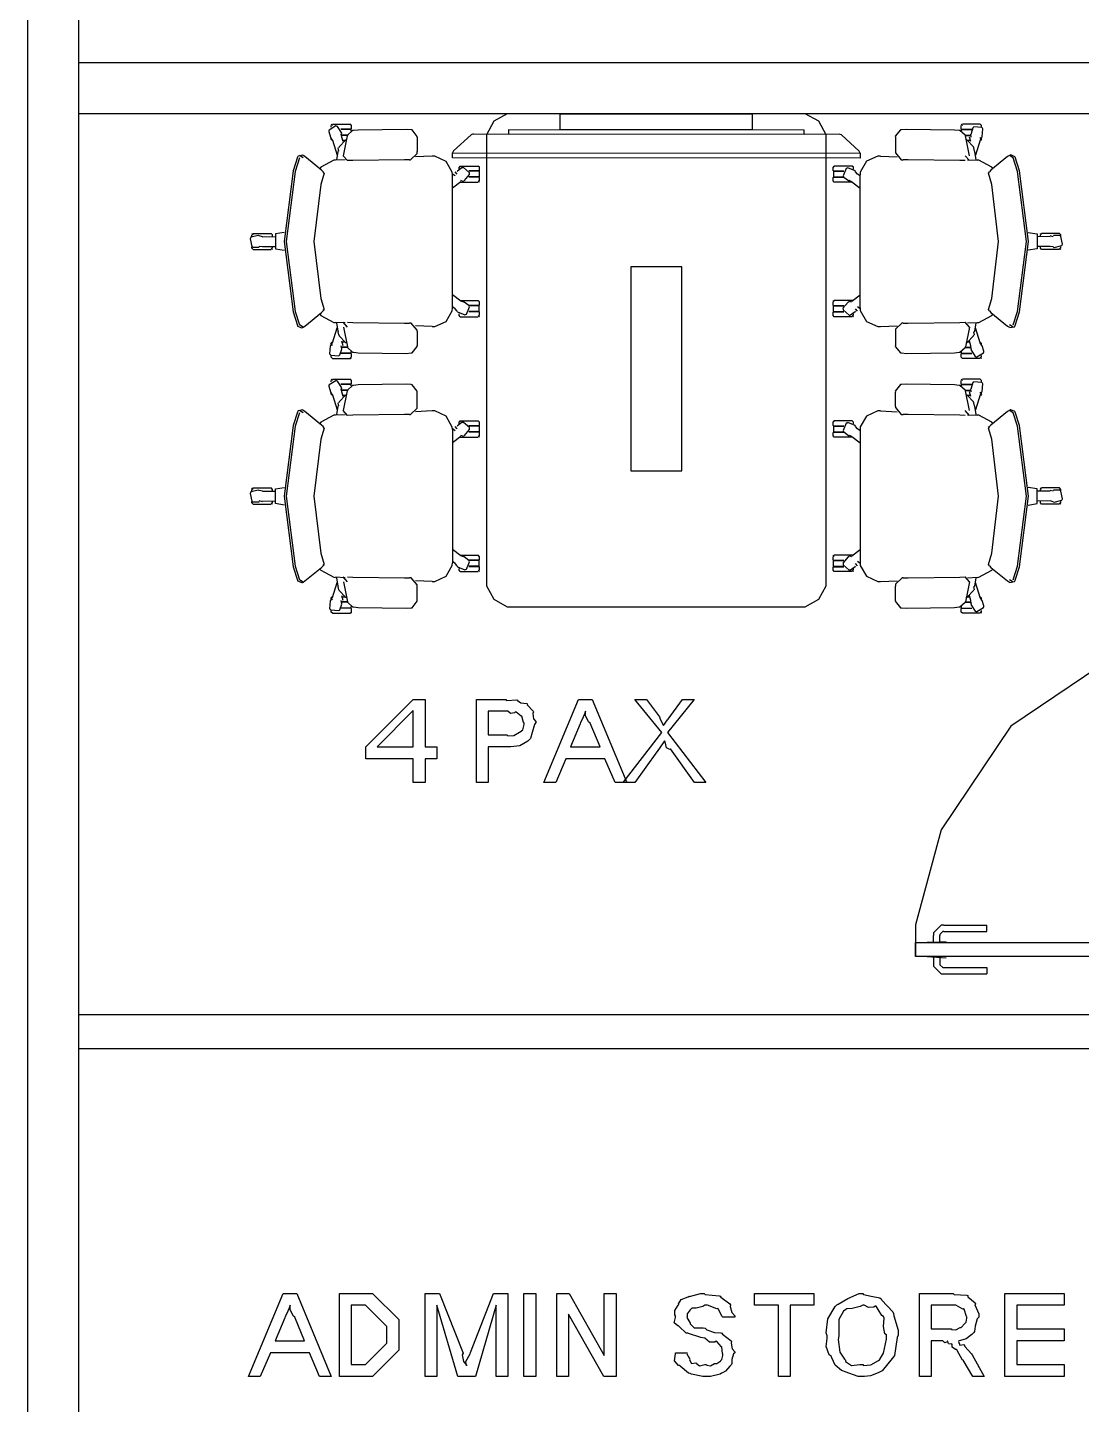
# Model space of a CAD drawing. Extents: x 0 to 23.4, y 0 to 16.5.
# Drawn here: x 12.504 to 13.318, y 10.208 to 11.271 of the extents above; entities that cross this region are included whole.
import ezdxf

# ---------------------------------------------------------------- set-up
doc = ezdxf.new("R2010")
doc.units = 0
doc.layers.get('0').update_dxf_attribs({"linetype": 'CONTINUOUS'})

msp = doc.modelspace()

# ---------------------------------------------------------------- linework, layer by layer
at = {"color": 0}
for points in [[(12.5044, 13.0244), (12.5044, 9.80464)], [(12.5438, 12.1068), (12.5438, 8.33089)], [(13.4632, 11.244), (12.5438, 11.244)], [(13.4632, 11.2046), (12.5438, 11.2046)], [(12.8784, 11.2046), (12.8749, 11.2046), (12.8645, 11.1988), (12.8587, 11.1884), (12.8587, 11.1849)], [(13.1015, 11.2046), (12.8784, 11.2046)], [(13.1212, 11.1849), (13.1212, 11.1884), (13.1154, 11.1988), (13.105, 11.2046), (13.1015, 11.2046)], [(12.7468, 11.189), (12.747, 11.1897), (12.7438, 11.1949), (12.7431, 11.1951), (12.7424, 11.1953), (12.7372, 11.1921), (12.7371, 11.1914), (12.737, 11.191), (12.7383, 11.1867), (12.7387, 11.1864)], [(12.7398, 11.1955), (12.7389, 11.1965)], [(12.7389, 11.1943), (12.7389, 11.1955)], [(12.7398, 11.1965), (12.7537, 11.1965)], [(12.7543, 11.1927), (12.7463, 11.1927)], [(12.7543, 11.1924), (12.7465, 11.1924)], [(12.7546, 11.1955), (12.7537, 11.1965)], [(12.7546, 11.1927), (12.7543, 11.1929)], [(12.7543, 11.1912), (12.7543, 11.1924)], [(12.7546, 11.1929), (12.7546, 11.1955)], [(12.8006, 11.1923), (12.7968, 11.1926), (12.7597, 11.1921), (12.756, 11.1916)], [(13.2239, 11.1916), (13.2202, 11.1921), (13.1831, 11.1926), (13.1794, 11.1923)], [(13.2263, 11.1955), (13.2253, 11.1965)], [(13.2253, 11.1929), (13.2253, 11.1955)], [(13.2256, 11.1927), (13.2253, 11.1929)], [(13.2256, 11.1927), (13.2336, 11.1927)], [(13.2256, 11.1924), (13.2335, 11.1924)], [(13.2256, 11.1912), (13.2256, 11.1924)], [(13.2401, 11.1965), (13.2263, 11.1965)], [(13.2412, 11.1864), (13.2417, 11.1869), (13.2422, 11.193), (13.2418, 11.1935), (13.2413, 11.194), (13.2352, 11.1945), (13.2347, 11.194), (13.2343, 11.1937), (13.233, 11.1895), (13.2331, 11.189)], [(13.2411, 11.1955), (13.2401, 11.1965)], [(13.2411, 11.1943), (13.2411, 11.1955)], [(12.74, 11.1843), (12.7387, 11.1864)], [(12.7389, 11.1849), (12.7389, 11.1861)], [(12.7398, 11.184), (12.7389, 11.1849)], [(12.7401, 11.184), (12.7398, 11.184)], [(12.74, 11.1843), (12.7435, 11.1728)], [(12.7507, 11.1843), (12.7499, 11.1842), (12.745, 11.179), (12.7448, 11.1783)], [(12.747, 11.1866), (12.7467, 11.189)], [(12.7515, 11.188), (12.7468, 11.188)], [(12.7514, 11.1878), (12.7468, 11.1878)], [(12.7482, 11.1832), (12.747, 11.1866)], [(12.7496, 11.184), (12.7479, 11.184)], [(12.7483, 11.1722), (12.7514, 11.1875)], [(12.756, 11.1916), (12.7554, 11.1916), (12.7515, 11.1881), (12.7514, 11.1875)], [(12.8053, 11.1865), (12.8054, 11.1872), (12.8014, 11.1922), (12.8007, 11.1923), (12.8007, 11.1923), (12.8006, 11.1923), (12.8006, 11.1923)], [(12.8053, 11.1865), (12.8052, 11.1754)], [(12.8487, 11.1892), (12.8469, 11.1885), (12.8333, 11.1761), (12.8325, 11.1744)], [(12.8487, 11.1892), (13.1312, 11.189)], [(12.8587, 11.1849), (12.8587, 10.8438)], [(13.1212, 10.8438), (13.1212, 11.1849)], [(13.1474, 11.1741), (13.1466, 11.1758), (13.1329, 11.1883), (13.1312, 11.189)], [(13.1794, 11.1923), (13.1786, 11.1922), (13.1745, 11.1873), (13.1746, 11.1866), (13.1746, 11.1866), (13.1746, 11.1865), (13.1746, 11.1865)], [(13.1746, 11.1865), (13.1747, 11.1754)], [(13.2286, 11.1875), (13.2285, 11.1881), (13.2244, 11.1916), (13.2239, 11.1916)], [(13.2285, 11.188), (13.2331, 11.188)], [(13.2285, 11.1878), (13.2331, 11.1878)], [(13.2317, 11.1722), (13.2286, 11.1875)], [(13.2351, 11.1783), (13.2349, 11.179), (13.2299, 11.1842), (13.2292, 11.1843)], [(13.232, 11.184), (13.2304, 11.184)], [(13.2329, 11.1832), (13.2318, 11.1866)], [(13.2332, 11.1866), (13.2329, 11.189)], [(13.24, 11.1843), (13.2364, 11.1728)], [(13.2401, 11.184), (13.2399, 11.184)], [(13.2412, 11.1843), (13.24, 11.1864)], [(13.2411, 11.184), (13.2401, 11.1849)], [(13.2411, 11.1849), (13.2411, 11.1861)], [(12.7129, 11.1711), (12.7094, 11.1605), (12.7026, 11.1061), (12.7094, 11.0518), (12.7129, 11.0412)], [(12.7172, 11.1724), (12.7169, 11.1727), (12.7134, 11.172), (12.7132, 11.1717), (12.7132, 11.1717), (12.7129, 11.1711), (12.7129, 11.1711)], [(12.7172, 11.1706), (12.7145, 11.1724)], [(12.7327, 11.1598), (12.7315, 11.161), (12.7186, 11.1716), (12.7172, 11.1724)], [(12.7442, 11.1758), (12.744, 11.1753), (12.743, 11.1694), (12.7429, 11.1688)], [(12.7448, 11.1758), (12.7442, 11.1783)], [(12.7515, 11.1685), (12.7482, 11.1722)], [(12.7994, 11.1691), (12.8001, 11.1691), (12.8052, 11.174), (12.8053, 11.1748), (12.8053, 11.175), (12.8052, 11.1754), (12.8052, 11.1754)], [(12.8169, 11.1719), (12.804, 11.1713)], [(12.8325, 11.1574), (12.8324, 11.1596), (12.8277, 11.1679), (12.819, 11.172), (12.8169, 11.1719), (12.8169, 11.1719), (12.8169, 11.1719), (12.8169, 11.1719)], [(12.8325, 11.1744), (13.1474, 11.1741)], [(13.1474, 11.1741), (13.1474, 11.1703), (12.8325, 11.1705), (12.8325, 11.1744)], [(13.163, 11.1719), (13.161, 11.172), (13.1522, 11.168), (13.1475, 11.1596), (13.1475, 11.1576), (13.1475, 11.1576), (13.1475, 11.1574), (13.1475, 11.1574)], [(13.163, 11.1719), (13.1759, 11.1713)], [(13.1747, 11.1754), (13.1746, 11.1746), (13.1791, 11.1692), (13.18, 11.1691), (13.1801, 11.1691), (13.1806, 11.1691), (13.1806, 11.1691)], [(13.2317, 11.1685), (13.2284, 11.1722)], [(13.2357, 11.1758), (13.2351, 11.1783)], [(13.237, 11.1688), (13.2369, 11.1694), (13.2358, 11.1753), (13.2357, 11.1758)], [(13.2627, 11.1724), (13.2612, 11.1716), (13.2484, 11.161), (13.2473, 11.1598)], [(13.267, 11.1711), (13.2669, 11.1714), (13.2637, 11.1729), (13.2633, 11.1727), (13.2632, 11.1727), (13.2627, 11.1725), (13.2627, 11.1724)], [(13.2655, 11.1706), (13.2627, 11.1724)], [(13.267, 11.0412), (13.2705, 11.0518), (13.2773, 11.1061), (13.2705, 11.1605), (13.267, 11.1711)], [(12.7145, 11.1706), (12.711, 11.1601), (12.7042, 11.1061), (12.711, 11.0521), (12.7145, 11.0417)], [(12.7421, 11.1688), (12.7409, 11.1688), (12.7308, 11.1633), (12.7301, 11.1623)], [(12.7497, 11.169), (12.7421, 11.1687)], [(12.7994, 11.1691), (12.7954, 11.1692), (12.7555, 11.1686), (12.7515, 11.1685)], [(12.8412, 11.1531), (12.8418, 11.1531), (12.8458, 11.1578), (12.8458, 11.1584), (12.8457, 11.1591), (12.841, 11.1631), (12.8404, 11.163), (12.8399, 11.163), (12.8363, 11.1604), (12.8362, 11.1599)], [(12.8386, 11.1633), (12.8377, 11.1643)], [(12.8377, 11.1619), (12.8377, 11.1633)], [(12.8386, 11.1643), (12.8525, 11.1643)], [(12.8531, 11.1605), (12.8452, 11.1605)], [(12.8534, 11.1633), (12.8525, 11.1643)], [(12.8534, 11.1605), (12.8531, 11.1607)], [(12.8534, 11.1607), (12.8534, 11.1633)], [(13.1274, 11.1633), (13.1265, 11.1643)], [(13.1265, 11.1607), (13.1265, 11.1633)], [(13.1268, 11.1605), (13.1265, 11.1607)], [(13.1268, 11.1605), (13.1348, 11.1605)], [(13.1413, 11.1643), (13.1274, 11.1643)], [(13.1438, 11.1599), (13.1435, 11.1606), (13.1379, 11.1629), (13.1373, 11.1627), (13.1366, 11.1624), (13.1343, 11.1567), (13.1346, 11.1561), (13.1347, 11.1557), (13.1383, 11.1531), (13.1388, 11.1531)], [(13.1423, 11.1633), (13.1413, 11.1643)], [(13.1423, 11.1619), (13.1423, 11.1633)], [(13.2284, 11.1685), (13.2244, 11.1686), (13.1845, 11.1692), (13.1806, 11.1691)], [(13.2303, 11.169), (13.2378, 11.1687)], [(13.2498, 11.1623), (13.2491, 11.1633), (13.239, 11.1688), (13.2378, 11.1688)], [(13.2655, 11.0417), (13.2688, 11.0521), (13.2757, 11.1061), (13.2688, 11.1601), (13.2655, 11.1706)], [(12.7334, 11.1587), (12.7308, 11.1501), (12.7256, 11.1061), (12.7308, 11.0621), (12.7334, 11.0535)], [(12.7334, 11.1587), (12.7326, 11.1598)], [(12.8346, 11.1566), (12.8325, 11.1581)], [(12.8325, 11.0548), (12.8325, 11.1576)], [(12.8389, 11.1521), (12.8325, 11.1473)], [(12.8362, 11.1581), (12.8346, 11.1599)], [(12.8385, 11.1518), (12.8525, 11.1518)], [(12.8412, 11.1521), (12.8389, 11.1531)], [(12.8531, 11.1556), (12.8452, 11.1556)], [(12.8531, 11.1602), (12.8453, 11.1602)], [(12.8531, 11.1559), (12.8453, 11.1559)], [(12.8534, 11.1518), (12.8525, 11.1528)], [(12.8531, 11.1602), (12.8531, 11.1559)], [(12.8534, 11.1553), (12.8531, 11.1556)], [(12.8534, 11.1528), (12.8534, 11.1553)], [(13.1268, 11.1553), (13.1265, 11.1556)], [(13.1265, 11.1528), (13.1265, 11.1553)], [(13.1274, 11.1518), (13.1265, 11.1528)], [(13.1268, 11.1602), (13.1347, 11.1602)], [(13.1268, 11.1602), (13.1268, 11.1559)], [(13.1268, 11.1559), (13.1347, 11.1559)], [(13.1268, 11.1556), (13.1348, 11.1556)], [(13.1414, 11.1518), (13.1274, 11.1518)], [(13.141, 11.1521), (13.1388, 11.1531)], [(13.141, 11.1521), (13.1475, 11.1473)], [(13.1453, 11.1581), (13.1438, 11.1599)], [(13.1475, 11.1566), (13.1453, 11.1581)], [(13.1475, 11.0548), (13.1475, 11.1576)], [(13.2473, 11.1587), (13.2465, 11.1598)], [(13.2465, 11.0535), (13.2491, 11.0621), (13.2543, 11.1061), (13.2491, 11.1501), (13.2465, 11.1587)], [(12.6834, 11.1103), (12.6828, 11.1107), (12.6769, 11.1093), (12.6765, 11.1087), (12.6762, 11.1081), (12.6776, 11.1022), (12.6782, 11.1018), (12.6785, 11.1016), (12.683, 11.1016), (12.6834, 11.1018)], [(12.6787, 11.1113), (12.6777, 11.1123)], [(12.6777, 11.1101), (12.6777, 11.1113)], [(12.6787, 11.1123), (12.6925, 11.1123)], [(12.6858, 11.1097), (12.6834, 11.1103)], [(12.6858, 11.1097), (12.6959, 11.1099)], [(12.6935, 11.1113), (12.6925, 11.1123)], [(12.6935, 11.1099), (12.6935, 11.1113)], [(12.7027, 11.1129), (12.6959, 11.1119), (12.6959, 11.1003), (12.7027, 11.0993)], [(13.2772, 11.1129), (13.2841, 11.1119), (13.2841, 11.1003), (13.2772, 11.0993)], [(13.2942, 11.1097), (13.2841, 11.1099)], [(13.2874, 11.1113), (13.2865, 11.1123)], [(13.2865, 11.1099), (13.2865, 11.1113)], [(13.3013, 11.1123), (13.2874, 11.1123)], [(13.2965, 11.1097), (13.2942, 11.1103)], [(13.2965, 11.1018), (13.2971, 11.1015), (13.303, 11.1029), (13.3034, 11.1035), (13.3037, 11.1041), (13.3023, 11.11), (13.3018, 11.1103), (13.3013, 11.1106), (13.2969, 11.1106), (13.2965, 11.1103)], [(13.3023, 11.1113), (13.3013, 11.1123)], [(13.3023, 11.1101), (13.3023, 11.1113)], [(12.6777, 11.1008), (12.6777, 11.102)], [(12.6787, 11.0998), (12.6777, 11.1008)], [(12.6787, 11.0998), (12.6925, 11.0998)], [(12.6858, 11.1018), (12.6834, 11.1023)], [(12.6858, 11.1023), (12.6959, 11.1023)], [(12.6935, 11.0998), (12.6925, 11.1008)], [(12.6935, 11.1008), (12.6935, 11.1023)], [(13.2942, 11.1023), (13.2841, 11.1023)], [(13.2865, 11.1008), (13.2865, 11.1023)], [(13.2874, 11.0998), (13.2865, 11.1008)], [(13.3013, 11.0998), (13.2874, 11.0998)], [(13.2965, 11.1018), (13.2942, 11.1023)], [(13.3023, 11.0998), (13.3013, 11.1008)], [(13.3023, 11.1008), (13.3023, 11.102)], [(12.8389, 11.0601), (12.8325, 11.0649)], [(13.141, 11.0601), (13.1475, 11.0649)], [(12.8169, 11.0404), (12.819, 11.0403), (12.8276, 11.0443), (12.8324, 11.0526), (12.8325, 11.0547), (12.8325, 11.0547), (12.8325, 11.0548), (12.8325, 11.0548)], [(12.8346, 11.0541), (12.8325, 11.0556)], [(12.8362, 11.0523), (12.8364, 11.0517), (12.842, 11.0493), (12.8427, 11.0496), (12.8433, 11.0499), (12.8457, 11.0555), (12.8454, 11.0562), (12.8452, 11.0566), (12.8416, 11.0592), (12.8412, 11.0592)], [(12.8385, 11.0605), (12.8525, 11.0605)], [(12.8412, 11.0592), (12.8389, 11.0601)], [(12.8531, 11.0566), (12.8452, 11.0566)], [(12.8531, 11.0564), (12.8453, 11.0564)], [(12.8534, 11.0595), (12.8525, 11.0605)], [(12.8534, 11.0566), (12.8531, 11.0569)], [(12.8531, 11.052), (12.8531, 11.0564)], [(12.8534, 11.0569), (12.8534, 11.0595)], [(13.1274, 11.0595), (13.1265, 11.0605)], [(13.1265, 11.0569), (13.1265, 11.0595)], [(13.1268, 11.0566), (13.1265, 11.0569)], [(13.1268, 11.0566), (13.1348, 11.0566)], [(13.1268, 11.052), (13.1268, 11.0564)], [(13.1268, 11.0564), (13.1347, 11.0564)], [(13.1414, 11.0605), (13.1274, 11.0605)], [(13.1388, 11.0592), (13.1381, 11.0591), (13.1341, 11.0545), (13.1342, 11.0538), (13.1342, 11.0532), (13.1388, 11.0492), (13.1395, 11.0492), (13.14, 11.0493), (13.1436, 11.0519), (13.1438, 11.0523)], [(13.141, 11.0592), (13.1388, 11.0601)], [(13.1475, 11.0541), (13.1453, 11.0556)], [(13.1475, 11.0548), (13.1475, 11.0527), (13.1522, 11.0444), (13.1609, 11.0403), (13.163, 11.0404), (13.163, 11.0404), (13.163, 11.0404), (13.163, 11.0404)], [(12.7172, 11.0398), (12.7186, 11.0408), (12.7315, 11.0513), (12.7327, 11.0525)], [(12.7302, 11.05), (12.7308, 11.049), (12.7409, 11.0436), (12.7421, 11.0436)], [(12.7334, 11.0525), (12.7326, 11.0535)], [(12.7497, 11.0432), (12.7421, 11.0436)], [(12.7515, 11.04), (12.7482, 11.0438)], [(12.7515, 11.0437), (12.7555, 11.0436), (12.7954, 11.0431), (12.7994, 11.0431)], [(12.8362, 11.0523), (12.8346, 11.0541)], [(12.8377, 11.0489), (12.8377, 11.0503)], [(12.8386, 11.048), (12.8377, 11.0489)], [(12.8386, 11.048), (12.8525, 11.048)], [(12.8531, 11.0518), (12.8452, 11.0518)], [(12.8531, 11.052), (12.8453, 11.052)], [(12.8534, 11.048), (12.8525, 11.0489)], [(12.8534, 11.0515), (12.8531, 11.0518)], [(12.8534, 11.0489), (12.8534, 11.0515)], [(13.1268, 11.0515), (13.1265, 11.0518)], [(13.1265, 11.0489), (13.1265, 11.0515)], [(13.1274, 11.048), (13.1265, 11.0489)], [(13.1268, 11.052), (13.1347, 11.052)], [(13.1268, 11.0518), (13.1348, 11.0518)], [(13.1413, 11.048), (13.1274, 11.048)], [(13.1423, 11.048), (13.1413, 11.0489)], [(13.1423, 11.0489), (13.1423, 11.0503)], [(13.1453, 11.0523), (13.1438, 11.0541)], [(13.1806, 11.0431), (13.1845, 11.0431), (13.2244, 11.0436), (13.2284, 11.0437)], [(13.2317, 11.04), (13.2284, 11.0438)], [(13.2303, 11.0432), (13.2378, 11.0436)], [(13.2378, 11.0436), (13.239, 11.0436), (13.249, 11.049), (13.2497, 11.05)], [(13.2473, 11.0525), (13.2465, 11.0535)], [(13.2473, 11.0525), (13.2484, 11.0513), (13.2612, 11.0408), (13.2627, 11.0398)], [(12.7129, 11.0412), (12.713, 11.0408), (12.7163, 11.0394), (12.7166, 11.0395), (12.7167, 11.0396), (12.7172, 11.0398), (12.7172, 11.0398)], [(12.7172, 11.0398), (12.7145, 11.0417)], [(12.74, 11.0279), (12.7435, 11.0394)], [(12.7429, 11.0434), (12.743, 11.0429), (12.744, 11.037), (12.7442, 11.0364)], [(12.7448, 11.034), (12.7442, 11.0364)], [(12.7448, 11.034), (12.745, 11.0333), (12.7499, 11.0281), (12.7507, 11.0279)], [(12.7483, 11.04), (12.7514, 11.0247)], [(12.8052, 11.0368), (12.8053, 11.0377), (12.8007, 11.0431), (12.8, 11.0431), (12.7998, 11.0431), (12.7995, 11.0431), (12.7994, 11.0431)], [(12.8169, 11.0404), (12.804, 11.0409)], [(12.8052, 11.0368), (12.8053, 11.0258)], [(13.163, 11.0404), (13.1759, 11.0409)], [(13.1806, 11.0431), (13.1797, 11.0432), (13.1746, 11.0383), (13.1746, 11.0374), (13.1746, 11.0373), (13.1746, 11.0369), (13.1747, 11.0368)], [(13.1747, 11.0368), (13.1746, 11.0258)], [(13.2317, 11.04), (13.2286, 11.0247)], [(13.2292, 11.0279), (13.2299, 11.0281), (13.2349, 11.0333), (13.2351, 11.034)], [(13.2357, 11.034), (13.2351, 11.0364)], [(13.2357, 11.0364), (13.2358, 11.037), (13.2369, 11.0429), (13.237, 11.0434)], [(13.24, 11.0279), (13.2364, 11.0394)], [(13.2655, 11.0398), (13.2627, 11.0417)], [(13.2627, 11.0398), (13.263, 11.0396), (13.2665, 11.0402), (13.2667, 11.0405), (13.2667, 11.0406), (13.267, 11.0411), (13.267, 11.0412)], [(12.7387, 11.0258), (12.7382, 11.0254), (12.7376, 11.0193), (12.7381, 11.0188), (12.7386, 11.0183), (12.7447, 11.0178), (12.7452, 11.0182), (12.7456, 11.0186), (12.747, 11.0228), (12.7468, 11.0232)], [(12.74, 11.0258), (12.7387, 11.0279)], [(12.7398, 11.0273), (12.7389, 11.0283)], [(12.7389, 11.0261), (12.7389, 11.0273)], [(12.7401, 11.0283), (12.7398, 11.0283)], [(12.747, 11.0232), (12.7467, 11.0256)], [(12.7514, 11.0245), (12.7468, 11.0245)], [(12.7515, 11.0242), (12.7468, 11.0242)], [(12.7482, 11.0256), (12.747, 11.0291)], [(12.7496, 11.0283), (12.7479, 11.0283)], [(12.7514, 11.0247), (12.7515, 11.0242), (12.7554, 11.0207), (12.756, 11.0206)], [(12.8006, 11.02), (12.8013, 11.02), (12.8054, 11.025), (12.8053, 11.0257), (12.8053, 11.0257), (12.8053, 11.0258), (12.8053, 11.0258)], [(13.1746, 11.0258), (13.1745, 11.0251), (13.1785, 11.0201), (13.1793, 11.02), (13.1793, 11.02), (13.1794, 11.02), (13.1794, 11.02)], [(13.2239, 11.0206), (13.2244, 11.0207), (13.2285, 11.0242), (13.2286, 11.0247)], [(13.2285, 11.0245), (13.2331, 11.0245)], [(13.2285, 11.0242), (13.2331, 11.0242)], [(13.232, 11.0283), (13.2304, 11.0283)], [(13.2329, 11.0256), (13.2318, 11.0291)], [(13.2331, 11.0232), (13.2329, 11.0226), (13.2361, 11.0173), (13.2368, 11.0171), (13.2375, 11.017), (13.2427, 11.0202), (13.2428, 11.0208), (13.2429, 11.0213), (13.2415, 11.0256), (13.2412, 11.0258)], [(13.2332, 11.0232), (13.2329, 11.0256)], [(13.2401, 11.0283), (13.2399, 11.0283)], [(13.2412, 11.0258), (13.24, 11.0279)], [(13.2411, 11.0273), (13.2401, 11.0283)], [(13.2411, 11.0261), (13.2411, 11.0273)], [(12.7389, 11.0168), (12.7389, 11.018)], [(12.7398, 11.0158), (12.7389, 11.0168)], [(12.7398, 11.0158), (12.7537, 11.0158)], [(12.7543, 11.0196), (12.7463, 11.0196)], [(12.7543, 11.0199), (12.7465, 11.0199)], [(12.7546, 11.0158), (12.7537, 11.0168)], [(12.7543, 11.0199), (12.7543, 11.0211)], [(12.7546, 11.0193), (12.7543, 11.0196)], [(12.7546, 11.0168), (12.7546, 11.0193)], [(12.756, 11.0206), (12.7597, 11.0202), (12.7968, 11.0196), (12.8006, 11.02)], [(13.1794, 11.02), (13.1831, 11.0196), (13.2202, 11.0202), (13.2239, 11.0206)], [(13.2256, 11.0193), (13.2253, 11.0196)], [(13.2253, 11.0168), (13.2253, 11.0193)], [(13.2263, 11.0158), (13.2253, 11.0168)], [(13.2256, 11.0199), (13.2256, 11.0211)], [(13.2256, 11.0199), (13.2335, 11.0199)], [(13.2256, 11.0196), (13.2336, 11.0196)], [(13.2401, 11.0158), (13.2263, 11.0158)], [(13.2411, 11.0158), (13.2401, 11.0168)], [(13.2411, 11.0168), (13.2411, 11.018)], [(12.7468, 10.9923), (12.747, 10.9931), (12.7438, 10.9982), (12.7431, 10.9984), (12.7424, 10.9985), (12.7372, 10.9954), (12.7371, 10.9947), (12.737, 10.9943), (12.7383, 10.99), (12.7387, 10.9897)], [(12.7398, 10.9987), (12.7389, 10.9998)], [(12.7389, 10.9976), (12.7389, 10.9987)], [(12.7398, 10.9998), (12.7537, 10.9998)], [(12.7543, 10.9959), (12.7463, 10.9959)], [(12.7543, 10.9957), (12.7465, 10.9957)], [(12.747, 10.9899), (12.7467, 10.9923)], [(12.7515, 10.9913), (12.7468, 10.9913)], [(12.7514, 10.991), (12.7468, 10.991)], [(12.7483, 10.9755), (12.7514, 10.9908)], [(12.756, 10.9949), (12.7554, 10.9949), (12.7515, 10.9914), (12.7514, 10.9908)], [(12.7546, 10.9987), (12.7537, 10.9998)], [(12.7546, 10.9959), (12.7543, 10.9962)], [(12.7543, 10.9945), (12.7543, 10.9957)], [(12.7546, 10.9962), (12.7546, 10.9987)], [(12.8006, 10.9956), (12.7968, 10.9959), (12.7597, 10.9953), (12.756, 10.9949)], [(12.8053, 10.9898), (12.8054, 10.9905), (12.8014, 10.9955), (12.8007, 10.9956), (12.8007, 10.9956), (12.8006, 10.9956), (12.8006, 10.9956)], [(13.1794, 10.9956), (13.1786, 10.9956), (13.1745, 10.9906), (13.1746, 10.9899), (13.1746, 10.9899), (13.1746, 10.9898), (13.1746, 10.9898)], [(13.2239, 10.9949), (13.2202, 10.9953), (13.1831, 10.9959), (13.1794, 10.9956)], [(13.2286, 10.9908), (13.2285, 10.9914), (13.2244, 10.9949), (13.2239, 10.9949)], [(13.2263, 10.9987), (13.2253, 10.9998)], [(13.2253, 10.9962), (13.2253, 10.9987)], [(13.2256, 10.9959), (13.2253, 10.9962)], [(13.2256, 10.9959), (13.2336, 10.9959)], [(13.2256, 10.9945), (13.2256, 10.9957)], [(13.2256, 10.9957), (13.2335, 10.9957)], [(13.2401, 10.9998), (13.2263, 10.9998)], [(13.2285, 10.9913), (13.2331, 10.9913)], [(13.2285, 10.991), (13.2331, 10.991)], [(13.2317, 10.9755), (13.2286, 10.9908)], [(13.2332, 10.9899), (13.2329, 10.9923)], [(13.2412, 10.9897), (13.2417, 10.9902), (13.2422, 10.9962), (13.2418, 10.9967), (13.2413, 10.9973), (13.2352, 10.9978), (13.2347, 10.9973), (13.2343, 10.9971), (13.233, 10.9928), (13.2331, 10.9923)], [(13.2411, 10.9987), (13.2401, 10.9998)], [(13.2411, 10.9976), (13.2411, 10.9987)], [(12.74, 10.9876), (12.7387, 10.9897)], [(12.7389, 10.9882), (12.7389, 10.9894)], [(12.7398, 10.9872), (12.7389, 10.9882)], [(12.7401, 10.9872), (12.7398, 10.9872)], [(12.74, 10.9876), (12.7435, 10.9762)], [(12.7448, 10.9791), (12.7442, 10.9816)], [(12.7507, 10.9876), (12.7499, 10.9875), (12.745, 10.9823), (12.7448, 10.9816)], [(12.7482, 10.9865), (12.747, 10.9899)], [(12.7496, 10.9872), (12.7479, 10.9872)], [(12.8052, 10.9787), (12.8053, 10.9898)], [(13.1747, 10.9787), (13.1746, 10.9898)], [(13.2351, 10.9816), (13.2349, 10.9823), (13.2299, 10.9875), (13.2292, 10.9876)], [(13.232, 10.9872), (13.2304, 10.9872)], [(13.2329, 10.9865), (13.2318, 10.9899)], [(13.2357, 10.9791), (13.2351, 10.9816)], [(13.24, 10.9876), (13.2364, 10.9762)], [(13.2401, 10.9872), (13.2399, 10.9872)], [(13.2412, 10.9876), (13.24, 10.9897)], [(13.2411, 10.9872), (13.2401, 10.9882)], [(13.2411, 10.9882), (13.2411, 10.9894)], [(12.7129, 10.9744), (12.7094, 10.9639), (12.7026, 10.9094), (12.7094, 10.855), (12.7129, 10.8445)], [(12.7145, 10.9738), (12.711, 10.9634), (12.7042, 10.9094), (12.711, 10.8554), (12.7145, 10.8449)], [(12.7172, 10.9757), (12.7169, 10.976), (12.7134, 10.9753), (12.7132, 10.975), (12.7132, 10.9749), (12.7129, 10.9744), (12.7129, 10.9744)], [(12.7172, 10.9738), (12.7145, 10.9757)], [(12.7327, 10.9631), (12.7315, 10.9643), (12.7186, 10.9748), (12.7172, 10.9757)], [(12.7421, 10.9719), (12.7409, 10.9719), (12.7308, 10.9666), (12.7302, 10.9656)], [(12.7497, 10.9723), (12.7421, 10.9719)], [(12.7442, 10.9791), (12.744, 10.9786), (12.743, 10.9727), (12.7429, 10.9721)], [(12.7515, 10.9718), (12.7482, 10.9755)], [(12.7994, 10.9724), (12.7954, 10.9724), (12.7555, 10.9719), (12.7515, 10.9718)], [(12.7994, 10.9724), (12.8001, 10.9724), (12.8052, 10.9773), (12.8053, 10.9781), (12.8053, 10.9781), (12.8052, 10.9787), (12.8052, 10.9787)], [(12.8169, 10.9752), (12.804, 10.9746)], [(12.8325, 10.9608), (12.8324, 10.9628), (12.8277, 10.9712), (12.819, 10.9753), (12.8169, 10.9752), (12.8169, 10.9752), (12.8169, 10.9752), (12.8169, 10.9752)], [(13.163, 10.9752), (13.161, 10.9753), (13.1522, 10.9712), (13.1475, 10.9629), (13.1475, 10.9608), (13.1475, 10.9608), (13.1475, 10.9608), (13.1475, 10.9608)], [(13.163, 10.9752), (13.1759, 10.9746)], [(13.1747, 10.9787), (13.1746, 10.978), (13.1791, 10.9725), (13.18, 10.9724), (13.1801, 10.9724), (13.1806, 10.9724), (13.1806, 10.9724)], [(13.2284, 10.9718), (13.2244, 10.9719), (13.1845, 10.9724), (13.1806, 10.9724)], [(13.2317, 10.9718), (13.2284, 10.9755)], [(13.2303, 10.9723), (13.2378, 10.9719)], [(13.237, 10.9721), (13.2369, 10.9727), (13.2358, 10.9786), (13.2357, 10.9791)], [(13.2497, 10.9656), (13.249, 10.9666), (13.239, 10.9719), (13.2378, 10.9719)], [(13.2627, 10.9757), (13.2612, 10.9748), (13.2484, 10.9643), (13.2473, 10.9631)], [(13.267, 10.9744), (13.2669, 10.9748), (13.2637, 10.9762), (13.2633, 10.976), (13.2632, 10.976), (13.2627, 10.9758), (13.2627, 10.9757)], [(13.2655, 10.9738), (13.2627, 10.9757)], [(13.2655, 10.8449), (13.2688, 10.8554), (13.2757, 10.9094), (13.2688, 10.9634), (13.2655, 10.9738)], [(13.267, 10.8445), (13.2705, 10.855), (13.2773, 10.9094), (13.2705, 10.9639), (13.267, 10.9744)], [(12.7334, 10.962), (12.7308, 10.9534), (12.7256, 10.9094), (12.7308, 10.8654), (12.7334, 10.8568)], [(12.7334, 10.962), (12.7326, 10.9631)], [(12.8346, 10.9599), (12.8325, 10.9614)], [(12.8325, 10.9608), (12.8325, 10.8579)], [(12.8362, 10.9614), (12.8346, 10.9632)], [(12.8412, 10.9563), (12.8418, 10.9564), (12.8458, 10.961), (12.8458, 10.9617), (12.8457, 10.9624), (12.841, 10.9664), (12.8404, 10.9663), (12.8399, 10.9663), (12.8363, 10.9637), (12.8362, 10.9632)], [(12.8386, 10.9666), (12.8377, 10.9676)], [(12.8377, 10.9653), (12.8377, 10.9666)], [(12.8386, 10.9676), (12.8525, 10.9676)], [(12.8531, 10.9638), (12.8452, 10.9638)], [(12.8531, 10.9589), (12.8452, 10.9589)], [(12.8531, 10.9635), (12.8453, 10.9635)], [(12.8531, 10.9592), (12.8453, 10.9592)], [(12.8534, 10.9666), (12.8525, 10.9676)], [(12.8534, 10.9638), (12.8531, 10.964)], [(12.8531, 10.9635), (12.8531, 10.9592)], [(12.8534, 10.9586), (12.8531, 10.9589)], [(12.8534, 10.964), (12.8534, 10.9666)], [(12.8534, 10.9561), (12.8534, 10.9586)], [(13.1274, 10.9666), (13.1265, 10.9676)], [(13.1265, 10.964), (13.1265, 10.9666)], [(13.1268, 10.9638), (13.1265, 10.964)], [(13.1268, 10.9586), (13.1265, 10.9589)], [(13.1265, 10.9561), (13.1265, 10.9586)], [(13.1268, 10.9638), (13.1348, 10.9638)], [(13.1268, 10.9635), (13.1268, 10.9592)], [(13.1268, 10.9635), (13.1347, 10.9635)], [(13.1268, 10.9592), (13.1347, 10.9592)], [(13.1268, 10.9589), (13.1348, 10.9589)], [(13.1413, 10.9676), (13.1274, 10.9676)], [(13.1438, 10.9632), (13.1435, 10.9639), (13.1379, 10.9662), (13.1373, 10.9659), (13.1366, 10.9657), (13.1343, 10.9601), (13.1346, 10.9594), (13.1347, 10.959), (13.1383, 10.9564), (13.1388, 10.9563)], [(13.1423, 10.9666), (13.1413, 10.9676)], [(13.1423, 10.9653), (13.1423, 10.9666)], [(13.1453, 10.9614), (13.1438, 10.9632)], [(13.1475, 10.9599), (13.1453, 10.9614)], [(13.1475, 10.9608), (13.1475, 10.8579)], [(13.2473, 10.962), (13.2465, 10.9631)], [(13.2465, 10.8568), (13.2491, 10.8654), (13.2543, 10.9094), (13.2491, 10.9534), (13.2465, 10.962)], [(12.8389, 10.9554), (12.8325, 10.9506)], [(12.8385, 10.9551), (12.8525, 10.9551)], [(12.8412, 10.9554), (12.8389, 10.9563)], [(12.8534, 10.9551), (12.8525, 10.9561)], [(13.1274, 10.9551), (13.1265, 10.9561)], [(13.1414, 10.9551), (13.1274, 10.9551)], [(13.141, 10.9554), (13.1388, 10.9563)], [(13.141, 10.9554), (13.1475, 10.9506)], [(12.7027, 10.9026), (12.6959, 10.9037), (12.6959, 10.9152), (12.7027, 10.9162)], [(13.2772, 10.9026), (13.2841, 10.9037), (13.2841, 10.9152), (13.2772, 10.9162)], [(12.6834, 10.9137), (12.6828, 10.9141), (12.6769, 10.9127), (12.6765, 10.9121), (12.6762, 10.9115), (12.6776, 10.9056), (12.6782, 10.9052), (12.6785, 10.905), (12.683, 10.905), (12.6834, 10.9052)], [(12.6787, 10.9147), (12.6777, 10.9158)], [(12.6777, 10.9135), (12.6777, 10.9147)], [(12.6777, 10.9042), (12.6777, 10.9054)], [(12.6787, 10.9158), (12.6925, 10.9158)], [(12.6858, 10.9132), (12.6834, 10.9137)], [(12.6858, 10.9052), (12.6834, 10.9058)], [(12.6858, 10.9132), (12.6959, 10.9133)], [(12.6858, 10.9058), (12.6959, 10.9057)], [(12.6935, 10.9147), (12.6925, 10.9158)], [(12.6935, 10.9133), (12.6935, 10.9147)], [(12.6935, 10.9042), (12.6935, 10.9057)], [(13.2942, 10.9132), (13.2841, 10.9133)], [(13.2942, 10.9058), (13.2841, 10.9057)], [(13.2874, 10.9147), (13.2865, 10.9158)], [(13.2865, 10.9133), (13.2865, 10.9147)], [(13.2865, 10.9042), (13.2865, 10.9057)], [(13.3013, 10.9158), (13.2874, 10.9158)], [(13.2965, 10.9132), (13.2942, 10.9137)], [(13.2965, 10.9052), (13.2942, 10.9058)], [(13.2965, 10.9052), (13.2971, 10.9049), (13.303, 10.9063), (13.3034, 10.9068), (13.3037, 10.9074), (13.3023, 10.9134), (13.3018, 10.9137), (13.3013, 10.914), (13.2969, 10.914), (13.2965, 10.9137)], [(13.3023, 10.9147), (13.3013, 10.9158)], [(13.3023, 10.9135), (13.3023, 10.9147)], [(13.3023, 10.9042), (13.3023, 10.9054)], [(12.6787, 10.9032), (12.6777, 10.9042)], [(12.6787, 10.9032), (12.6925, 10.9032)], [(12.6935, 10.9032), (12.6925, 10.9042)], [(13.2874, 10.9032), (13.2865, 10.9042)], [(13.3013, 10.9032), (13.2874, 10.9032)], [(13.3023, 10.9032), (13.3013, 10.9042)], [(12.8389, 10.8634), (12.8325, 10.8682)], [(12.8385, 10.8638), (12.8525, 10.8638)], [(12.8412, 10.8625), (12.8389, 10.8634)], [(12.8534, 10.8627), (12.8525, 10.8638)], [(13.1274, 10.8627), (13.1265, 10.8638)], [(13.1414, 10.8638), (13.1274, 10.8638)], [(13.141, 10.8625), (13.1388, 10.8634)], [(13.141, 10.8634), (13.1475, 10.8682)], [(12.7172, 10.8431), (12.7186, 10.844), (12.7315, 10.8545), (12.7327, 10.8557)], [(12.7301, 10.8532), (12.7308, 10.8523), (12.7409, 10.8468), (12.7421, 10.8467)], [(12.7334, 10.8557), (12.7326, 10.8568)], [(12.8169, 10.8437), (12.819, 10.8436), (12.8276, 10.8476), (12.8324, 10.856), (12.8325, 10.858), (12.8325, 10.858), (12.8325, 10.8581), (12.8325, 10.8581)], [(12.8346, 10.8574), (12.8325, 10.8589)], [(12.8362, 10.8556), (12.8346, 10.8574)], [(12.8362, 10.8556), (12.8364, 10.855), (12.842, 10.8527), (12.8427, 10.8529), (12.8433, 10.8531), (12.8457, 10.8588), (12.8454, 10.8594), (12.8452, 10.8599), (12.8416, 10.8625), (12.8412, 10.8625)], [(12.8377, 10.8522), (12.8377, 10.8536)], [(12.8531, 10.86), (12.8452, 10.86)], [(12.8531, 10.855), (12.8452, 10.855)], [(12.8531, 10.8597), (12.8453, 10.8597)], [(12.8531, 10.8553), (12.8453, 10.8553)], [(12.8534, 10.86), (12.8531, 10.8602)], [(12.8531, 10.8553), (12.8531, 10.8597)], [(12.8534, 10.8548), (12.8531, 10.855)], [(12.8534, 10.8602), (12.8534, 10.8627)], [(12.8534, 10.8522), (12.8534, 10.8548)], [(13.1265, 10.8602), (13.1265, 10.8627)], [(13.1268, 10.86), (13.1265, 10.8602)], [(13.1268, 10.8548), (13.1265, 10.855)], [(13.1265, 10.8522), (13.1265, 10.8548)], [(13.1268, 10.86), (13.1348, 10.86)], [(13.1268, 10.8597), (13.1347, 10.8597)], [(13.1268, 10.8553), (13.1268, 10.8597)], [(13.1268, 10.8553), (13.1347, 10.8553)], [(13.1268, 10.855), (13.1348, 10.855)], [(13.1388, 10.8625), (13.1381, 10.8625), (13.1341, 10.8578), (13.1342, 10.8571), (13.1342, 10.8564), (13.1388, 10.8524), (13.1395, 10.8525), (13.14, 10.8525), (13.1436, 10.8551), (13.1438, 10.8556)], [(13.1423, 10.8522), (13.1423, 10.8536)], [(13.1453, 10.8556), (13.1438, 10.8574)], [(13.1475, 10.8574), (13.1453, 10.8589)], [(13.1475, 10.8581), (13.1475, 10.856), (13.1522, 10.8477), (13.1609, 10.8436), (13.163, 10.8437), (13.163, 10.8437), (13.163, 10.8437), (13.163, 10.8437)], [(13.2378, 10.8467), (13.239, 10.8468), (13.2491, 10.8523), (13.2498, 10.8532)], [(13.2473, 10.8557), (13.2465, 10.8568)], [(13.2473, 10.8557), (13.2484, 10.8545), (13.2612, 10.844), (13.2627, 10.8431)], [(12.7129, 10.8445), (12.713, 10.8441), (12.7163, 10.8427), (12.7166, 10.8428), (12.7167, 10.8428), (12.7172, 10.8431), (12.7172, 10.8431)], [(12.7172, 10.8431), (12.7145, 10.8449)], [(12.74, 10.8312), (12.7435, 10.8427)], [(12.7497, 10.8465), (12.7421, 10.8468)], [(12.7429, 10.8467), (12.743, 10.8461), (12.744, 10.8403), (12.7442, 10.8397)], [(12.7515, 10.8433), (12.7482, 10.8471)], [(12.7483, 10.8433), (12.7514, 10.828)], [(12.7515, 10.8471), (12.7555, 10.8469), (12.7954, 10.8464), (12.7994, 10.8464)], [(12.8052, 10.8401), (12.8053, 10.8409), (12.8007, 10.8464), (12.8, 10.8464), (12.7998, 10.8464), (12.7994, 10.8465), (12.7994, 10.8464)], [(12.8169, 10.8437), (12.804, 10.8442)], [(12.8386, 10.8512), (12.8377, 10.8522)], [(12.8386, 10.8512), (12.8525, 10.8512)], [(12.8534, 10.8512), (12.8525, 10.8522)], [(12.8587, 10.8438), (12.8587, 10.8403), (12.8645, 10.8299), (12.8749, 10.8241), (12.8784, 10.8241)], [(13.1015, 10.8241), (13.105, 10.8241), (13.1154, 10.8299), (13.1212, 10.8403), (13.1212, 10.8438)], [(13.1274, 10.8512), (13.1265, 10.8522)], [(13.1413, 10.8512), (13.1274, 10.8512)], [(13.1423, 10.8512), (13.1413, 10.8522)], [(13.163, 10.8437), (13.1759, 10.8442)], [(13.1806, 10.8464), (13.1797, 10.8465), (13.1746, 10.8415), (13.1746, 10.8407), (13.1746, 10.8406), (13.1746, 10.8402), (13.1747, 10.8401)], [(13.1806, 10.8464), (13.1845, 10.8464), (13.2244, 10.8469), (13.2284, 10.8471)], [(13.2317, 10.8433), (13.2284, 10.8471)], [(13.2317, 10.8433), (13.2286, 10.828)], [(13.2303, 10.8465), (13.2378, 10.8468)], [(13.2357, 10.8397), (13.2358, 10.8403), (13.2369, 10.8461), (13.237, 10.8467)], [(13.24, 10.8312), (13.2364, 10.8427)], [(13.2655, 10.8431), (13.2627, 10.8449)], [(13.2627, 10.8431), (13.263, 10.8429), (13.2665, 10.8435), (13.2667, 10.8439), (13.2667, 10.8439), (13.267, 10.8444), (13.267, 10.8445)], [(12.74, 10.8291), (12.7387, 10.8312)], [(12.7398, 10.8306), (12.7389, 10.8316)], [(12.7401, 10.8316), (12.7398, 10.8316)], [(12.7448, 10.8372), (12.7442, 10.8397)], [(12.7448, 10.8372), (12.745, 10.8365), (12.7499, 10.8314), (12.7507, 10.8312)], [(12.7482, 10.8289), (12.747, 10.8324)], [(12.7496, 10.8316), (12.7479, 10.8316)], [(12.8053, 10.829), (12.8052, 10.8401)], [(13.1746, 10.829), (13.1747, 10.8401)], [(13.2292, 10.8312), (13.2299, 10.8314), (13.2349, 10.8365), (13.2351, 10.8372)], [(13.232, 10.8316), (13.2304, 10.8316)], [(13.2329, 10.8289), (13.2318, 10.8324)], [(13.2357, 10.8372), (13.2351, 10.8397)], [(13.2401, 10.8316), (13.2399, 10.8316)], [(13.2412, 10.8291), (13.24, 10.8312)], [(13.2411, 10.8306), (13.2401, 10.8316)], [(12.7387, 10.8291), (12.7382, 10.8287), (12.7376, 10.8226), (12.7381, 10.8221), (12.7386, 10.8216), (12.7447, 10.8211), (12.7452, 10.8215), (12.7456, 10.8218), (12.747, 10.8261), (12.7468, 10.8265)], [(12.7389, 10.8294), (12.7389, 10.8306)], [(12.7389, 10.82), (12.7389, 10.8212)], [(12.7543, 10.8229), (12.7463, 10.8229)], [(12.7543, 10.8231), (12.7465, 10.8231)], [(12.747, 10.8265), (12.7467, 10.8289)], [(12.7514, 10.8278), (12.7468, 10.8278)], [(12.7515, 10.8275), (12.7468, 10.8275)], [(12.7514, 10.828), (12.7515, 10.8275), (12.7554, 10.8239), (12.756, 10.8239)], [(12.7543, 10.8231), (12.7543, 10.8243)], [(12.7546, 10.8226), (12.7543, 10.8229)], [(12.7546, 10.82), (12.7546, 10.8226)], [(12.756, 10.8239), (12.7597, 10.8235), (12.7968, 10.8229), (12.8006, 10.8232)], [(12.8006, 10.8232), (12.8013, 10.8233), (12.8054, 10.8283), (12.8053, 10.829), (12.8053, 10.829), (12.8053, 10.829), (12.8053, 10.829)], [(12.8784, 10.8241), (13.1015, 10.8241)], [(13.1746, 10.829), (13.1745, 10.8283), (13.1785, 10.8233), (13.1793, 10.8232), (13.1793, 10.8232), (13.1794, 10.8232), (13.1794, 10.8232)], [(13.1794, 10.8232), (13.1831, 10.8229), (13.2202, 10.8235), (13.2239, 10.8239)], [(13.2239, 10.8239), (13.2244, 10.8239), (13.2285, 10.8275), (13.2286, 10.828)], [(13.2256, 10.8226), (13.2253, 10.8229)], [(13.2253, 10.82), (13.2253, 10.8226)], [(13.2256, 10.8231), (13.2256, 10.8243)], [(13.2256, 10.8231), (13.2335, 10.8231)], [(13.2256, 10.8229), (13.2336, 10.8229)], [(13.2285, 10.8278), (13.2331, 10.8278)], [(13.2285, 10.8275), (13.2331, 10.8275)], [(13.2331, 10.8265), (13.2329, 10.8258), (13.2361, 10.8206), (13.2368, 10.8204), (13.2375, 10.8203), (13.2427, 10.8235), (13.2428, 10.8242), (13.2429, 10.8247), (13.2415, 10.8288), (13.2412, 10.8291)], [(13.2332, 10.8265), (13.2329, 10.8289)], [(13.2411, 10.8294), (13.2411, 10.8306)], [(13.2411, 10.82), (13.2411, 10.8212)], [(12.7398, 10.8191), (12.7389, 10.82)], [(12.7398, 10.8191), (12.7537, 10.8191)], [(12.7546, 10.8191), (12.7537, 10.82)], [(13.2263, 10.8191), (13.2253, 10.82)], [(13.2401, 10.8191), (13.2263, 10.8191)], [(13.2411, 10.8191), (13.2401, 10.82)], [(13.4416, 10.8055), (13.417, 10.8055), (13.3436, 10.7857), (13.2637, 10.7318), (13.2098, 10.6519), (13.1901, 10.5785), (13.1901, 10.554)], [(13.2119, 10.5782), (13.2099, 10.5782), (13.204, 10.5724), (13.204, 10.5704)], [(13.2119, 10.5782), (13.2452, 10.5782)], [(13.2452, 10.5735), (13.2452, 10.5782)], [(13.2138, 10.5649), (13.1991, 10.5649), (13.2138, 10.5658)], [(13.204, 10.5658), (13.204, 10.5704)], [(13.2119, 10.5735), (13.2112, 10.5735), (13.2089, 10.5712), (13.2089, 10.5704)], [(13.2089, 10.5658), (13.2089, 10.5704)], [(13.2119, 10.5735), (13.2452, 10.5735)], [(13.2138, 10.554), (13.1991, 10.554), (13.2138, 10.5531)], [(13.204, 10.5531), (13.204, 10.5485)], [(13.204, 10.5485), (13.204, 10.5466), (13.2099, 10.5406), (13.2119, 10.5406)], [(13.2089, 10.5531), (13.2089, 10.5485)], [(13.2089, 10.5485), (13.2089, 10.5477), (13.2112, 10.5455), (13.2119, 10.5455)], [(13.2119, 10.5455), (13.2452, 10.5455)], [(13.2452, 10.5455), (13.2452, 10.5406)], [(13.2119, 10.5406), (13.2452, 10.5406)], [(13.4634, 10.5091), (12.5438, 10.5091)], [(13.4371, 10.4829), (12.5438, 10.4829)]]:
    msp.add_lwpolyline(points, dxfattribs=at)
for points in [[(12.9158, 11.2047), (13.0641, 11.2046), (13.0641, 11.1922), (12.9158, 11.1922), (12.9158, 11.2047)], [(12.8758, 11.1892), (13.1041, 11.189), (13.1041, 11.1921), (12.8758, 11.1923), (12.8758, 11.1892)], [(13.0097, 10.929), (13.0097, 11.0865), (12.9703, 11.0865), (12.9703, 10.929), (13.0097, 10.929)], [(12.8023, 10.6885), (12.8023, 10.7067), (12.7656, 10.7067), (12.7656, 10.716), (12.8023, 10.7525), (12.8114, 10.7525), (12.8114, 10.716), (12.8205, 10.716), (12.8205, 10.7067), (12.8114, 10.7067), (12.8114, 10.6885), (12.8023, 10.6885)], [(12.8511, 10.6885), (12.8511, 10.7525), (12.8737, 10.7525), (12.8743, 10.7518), (12.8823, 10.7522), (12.8828, 10.7521), (12.8827, 10.7518), (12.8853, 10.7499), (12.8899, 10.7494), (12.8904, 10.749), (12.8903, 10.7483), (12.8949, 10.7436), (12.8952, 10.7429), (12.8947, 10.7418), (12.895, 10.7375), (12.8969, 10.7354), (12.8969, 10.7347), (12.8958, 10.7331), (12.894, 10.7269), (12.8929, 10.7224), (12.8921, 10.7215), (12.8907, 10.7202), (12.8846, 10.7167), (12.8776, 10.716), (12.8752, 10.716), (12.8602, 10.716), (12.8602, 10.6885), (12.8511, 10.6885)], [(12.9032, 10.6885), (12.9298, 10.7525), (12.9405, 10.7525), (12.9672, 10.6885), (12.9581, 10.6885), (12.9503, 10.7067), (12.9201, 10.7067), (12.9123, 10.6885), (12.9032, 10.6885)], [(12.9643, 10.6885), (12.9943, 10.7269), (12.9734, 10.7525), (12.9825, 10.7525), (12.9923, 10.739), (12.9929, 10.7374), (12.9956, 10.7325), (12.9956, 10.7323), (12.9956, 10.7323), (12.9987, 10.7367), (12.9992, 10.7373), (13.0103, 10.7525), (13.0192, 10.7525), (12.9986, 10.7269), (13.0283, 10.6885), (13.0194, 10.6885), (13.001, 10.7143), (13.0005, 10.714), (12.9979, 10.7153), (12.9969, 10.7199), (12.9964, 10.7206), (12.9952, 10.7191), (12.9905, 10.7123), (12.9903, 10.7121), (12.9734, 10.6885), (12.9643, 10.6885)], [(12.8023, 10.716), (12.8023, 10.744), (12.7743, 10.716), (12.8023, 10.716)], [(12.8602, 10.7252), (12.8746, 10.7252), (12.8753, 10.7244), (12.88, 10.7247), (12.8842, 10.7272), (12.8848, 10.7275), (12.8848, 10.7275), (12.8869, 10.7291), (12.8878, 10.7331), (12.8878, 10.7345), (12.8874, 10.7347), (12.8862, 10.7396), (12.8858, 10.7399), (12.8856, 10.7397), (12.8817, 10.7428), (12.8813, 10.7429), (12.8805, 10.7423), (12.8773, 10.7417), (12.8752, 10.7434), (12.8746, 10.7434), (12.8602, 10.7434), (12.8602, 10.7252)], [(12.9238, 10.716), (12.9466, 10.716), (12.939, 10.7343), (12.9377, 10.7353), (12.9354, 10.7401), (12.9353, 10.7432), (12.9353, 10.7434), (12.9347, 10.742), (12.9329, 10.7376), (12.9315, 10.7348), (12.9312, 10.7338), (12.9238, 10.716)], [(13.4416, 10.554), (13.1901, 10.554), (13.1901, 10.5649), (13.4416, 10.5649), (13.4416, 10.554)], [(12.675, 10.23), (12.7017, 10.294), (12.7123, 10.294), (12.739, 10.23), (12.7299, 10.23), (12.7221, 10.2482), (12.6919, 10.2482), (12.6841, 10.23), (12.675, 10.23)], [(12.7452, 10.23), (12.7452, 10.294), (12.7643, 10.294), (12.7708, 10.294), (12.791, 10.2738), (12.791, 10.2623), (12.791, 10.2502), (12.7708, 10.23), (12.7652, 10.23), (12.7452, 10.23)], [(12.8114, 10.23), (12.8114, 10.294), (12.8226, 10.294), (12.8407, 10.2478), (12.8401, 10.2465), (12.841, 10.2415), (12.8433, 10.2386), (12.8435, 10.238), (12.8434, 10.238), (12.8429, 10.2414), (12.8461, 10.2473), (12.8465, 10.2484), (12.8641, 10.294), (12.8754, 10.294), (12.8754, 10.23), (12.8663, 10.23), (12.8663, 10.2849), (12.8502, 10.23), (12.8367, 10.23), (12.8205, 10.2849), (12.8205, 10.23), (12.8114, 10.23)], [(12.8877, 10.23), (12.8877, 10.294), (12.8968, 10.294), (12.8968, 10.23), (12.8877, 10.23)], [(12.9131, 10.23), (12.9131, 10.294), (12.9227, 10.294), (12.9498, 10.246), (12.9498, 10.294), (12.9589, 10.294), (12.9589, 10.23), (12.9494, 10.23), (12.9222, 10.2779), (12.9222, 10.23), (12.9131, 10.23)], [(13.0047, 10.2482), (13.0138, 10.2482), (13.0135, 10.2474), (13.0155, 10.2438), (13.0158, 10.2434), (13.0156, 10.2427), (13.0171, 10.24), (13.0204, 10.2404), (13.021, 10.2402), (13.0209, 10.2399), (13.0232, 10.2381), (13.0274, 10.2391), (13.0288, 10.2391), (13.0289, 10.2387), (13.0317, 10.2382), (13.035, 10.2399), (13.0355, 10.24), (13.0355, 10.24), (13.0366, 10.2398), (13.0397, 10.2421), (13.0399, 10.2423), (13.0399, 10.2423), (13.0406, 10.2429), (13.0414, 10.2462), (13.0414, 10.2473), (13.041, 10.2476), (13.0406, 10.2526), (13.0405, 10.253), (13.0404, 10.2529), (13.0368, 10.2569), (13.0362, 10.2571), (13.0352, 10.2565), (13.0309, 10.2565), (13.0273, 10.2594), (13.026, 10.2597), (13.0244, 10.2599), (13.0149, 10.2631), (13.0143, 10.2634), (13.0131, 10.2633), (13.0075, 10.2685), (13.0071, 10.269), (13.0065, 10.2689), (13.0038, 10.2713), (13.0047, 10.2755), (13.0047, 10.2769), (13.0042, 10.2771), (13.0042, 10.2808), (13.0069, 10.2849), (13.0073, 10.2855), (13.0071, 10.2859), (13.0092, 10.2892), (13.0145, 10.2915), (13.0153, 10.2918), (13.0157, 10.2917), (13.024, 10.294), (13.0269, 10.294), (13.0277, 10.2933), (13.0384, 10.2922), (13.0392, 10.2918), (13.0399, 10.291), (13.0468, 10.2861), (13.0472, 10.2853), (13.047, 10.2839), (13.0483, 10.2792), (13.0505, 10.2766), (13.0505, 10.2758), (13.0414, 10.2758), (13.0409, 10.2762), (13.0378, 10.2822), (13.0373, 10.2825), (13.0367, 10.282), (13.0296, 10.2849), (13.0273, 10.2849), (13.0259, 10.2839), (13.0207, 10.2826), (13.0176, 10.2827), (13.0171, 10.2823), (13.0162, 10.2814), (13.0137, 10.2783), (13.0138, 10.2768), (13.0138, 10.2762), (13.0135, 10.2754), (13.0158, 10.2715), (13.0162, 10.2712), (13.0161, 10.2705), (13.0193, 10.2675), (13.0262, 10.2675), (13.0277, 10.2671), (13.0289, 10.2659), (13.035, 10.2639), (13.0399, 10.2637), (13.0405, 10.2634), (13.0411, 10.2625), (13.0477, 10.2575), (13.0481, 10.2569), (13.0477, 10.2556), (13.0485, 10.2513), (13.0505, 10.249), (13.0505, 10.2482), (13.0496, 10.2473), (13.0482, 10.243), (13.0483, 10.2399), (13.0479, 10.2391), (13.0468, 10.2378), (13.0433, 10.2341), (13.0411, 10.2328), (13.0403, 10.2324), (13.0392, 10.2318), (13.0317, 10.23), (13.0292, 10.23), (13.026, 10.23), (13.0171, 10.2318), (13.0162, 10.2322), (13.0148, 10.2324), (13.0085, 10.2378), (13.008, 10.2384), (13.007, 10.2384), (13.0041, 10.242), (13.0047, 10.2473), (13.0047, 10.2482)], [(13.0842, 10.23), (13.0842, 10.2849), (13.0658, 10.2849), (13.0658, 10.294), (13.1116, 10.294), (13.1116, 10.2849), (13.0934, 10.2849), (13.0934, 10.23), (13.0842, 10.23)], [(13.1218, 10.2612), (13.121, 10.2635), (13.1225, 10.2745), (13.1281, 10.2839), (13.1294, 10.2853), (13.1304, 10.2856), (13.1379, 10.2902), (13.1465, 10.294), (13.1494, 10.294), (13.15, 10.2933), (13.1558, 10.2919), (13.1626, 10.2906), (13.1637, 10.2899), (13.164, 10.2889), (13.1727, 10.2798), (13.1732, 10.2786), (13.1734, 10.2768), (13.1767, 10.2656), (13.1767, 10.2619), (13.176, 10.26), (13.1738, 10.2462), (13.1732, 10.245), (13.1722, 10.2437), (13.1643, 10.2343), (13.1633, 10.2337), (13.1614, 10.2328), (13.1554, 10.2305), (13.1508, 10.23), (13.1494, 10.23), (13.1457, 10.23), (13.1357, 10.2335), (13.1346, 10.2341), (13.1329, 10.2345), (13.128, 10.2387), (13.1256, 10.2444), (13.1251, 10.2456), (13.1235, 10.2467), (13.121, 10.253), (13.1218, 10.2592), (13.1218, 10.2612)], [(13.1931, 10.23), (13.1931, 10.294), (13.2193, 10.294), (13.2199, 10.2933), (13.2298, 10.2926), (13.2304, 10.2923), (13.2306, 10.2914), (13.2361, 10.2867), (13.2365, 10.286), (13.2359, 10.2852), (13.2389, 10.2782), (13.2389, 10.2758), (13.2378, 10.2743), (13.2362, 10.2687), (13.2356, 10.2645), (13.235, 10.2636), (13.2336, 10.2624), (13.2291, 10.2589), (13.2248, 10.2578), (13.2235, 10.2575), (13.2232, 10.2569), (13.2244, 10.2542), (13.2275, 10.2547), (13.2278, 10.2545), (13.2281, 10.2531), (13.2334, 10.2473), (13.2339, 10.2465), (13.2432, 10.23), (13.2343, 10.23), (13.2269, 10.2426), (13.2263, 10.2425), (13.2221, 10.2504), (13.2217, 10.2508), (13.221, 10.2508), (13.2185, 10.2524), (13.2183, 10.2549), (13.218, 10.2552), (13.2177, 10.2549), (13.2157, 10.255), (13.2151, 10.2571), (13.2148, 10.2571), (13.2146, 10.2567), (13.2127, 10.2558), (13.2112, 10.2575), (13.2107, 10.2575), (13.2022, 10.2575), (13.2022, 10.23), (13.1931, 10.23)], [(13.2592, 10.23), (13.2592, 10.294), (13.305, 10.294), (13.305, 10.2849), (13.2683, 10.2849), (13.2683, 10.2667), (13.305, 10.2667), (13.305, 10.2575), (13.2683, 10.2575), (13.2683, 10.2391), (13.305, 10.2391), (13.305, 10.23), (13.2592, 10.23)], [(12.6956, 10.2575), (12.7184, 10.2575), (12.7108, 10.2758), (12.7096, 10.2768), (12.7073, 10.2816), (12.7072, 10.2847), (12.7071, 10.2849), (12.7066, 10.2835), (12.7048, 10.2791), (12.7034, 10.2763), (12.703, 10.2753), (12.6956, 10.2575)], [(12.7543, 10.2391), (12.7648, 10.2391), (12.7654, 10.2391), (12.7819, 10.2556), (12.7819, 10.2625), (12.7819, 10.2684), (12.7654, 10.2849), (12.7648, 10.2849), (12.7543, 10.2849), (12.7543, 10.2391)], [(13.1309, 10.2612), (13.1305, 10.2585), (13.1316, 10.2486), (13.1352, 10.2432), (13.1361, 10.2426), (13.1361, 10.2415), (13.1408, 10.2384), (13.1472, 10.2391), (13.1494, 10.2391), (13.15, 10.2383), (13.1555, 10.2389), (13.1615, 10.2422), (13.1624, 10.2428), (13.1624, 10.2428), (13.1653, 10.2479), (13.1676, 10.2586), (13.1676, 10.2621), (13.1664, 10.2629), (13.1654, 10.2684), (13.1658, 10.275), (13.1654, 10.2762), (13.1641, 10.2771), (13.1613, 10.2815), (13.1596, 10.2842), (13.1589, 10.2842), (13.158, 10.2835), (13.1539, 10.2832), (13.1504, 10.2849), (13.1494, 10.2849), (13.1475, 10.2839), (13.1412, 10.2824), (13.1372, 10.2822), (13.1363, 10.2816), (13.1346, 10.2803), (13.131, 10.2738), (13.1309, 10.2644), (13.1309, 10.2612)], [(13.2022, 10.2667), (13.2178, 10.2667), (13.218, 10.2662), (13.2213, 10.2658), (13.2246, 10.2676), (13.225, 10.2677), (13.225, 10.2677), (13.2254, 10.2678), (13.2283, 10.2707), (13.2285, 10.271), (13.2285, 10.271), (13.2291, 10.2717), (13.2298, 10.275), (13.2298, 10.276), (13.2294, 10.2763), (13.2276, 10.2819), (13.2272, 10.2823), (13.2266, 10.2818), (13.2213, 10.2849), (13.2196, 10.2849), (13.2022, 10.2849), (13.2022, 10.2667)]]:
    msp.add_lwpolyline(points, close=True, dxfattribs=at)

doc.saveas('drawing.dxf')
